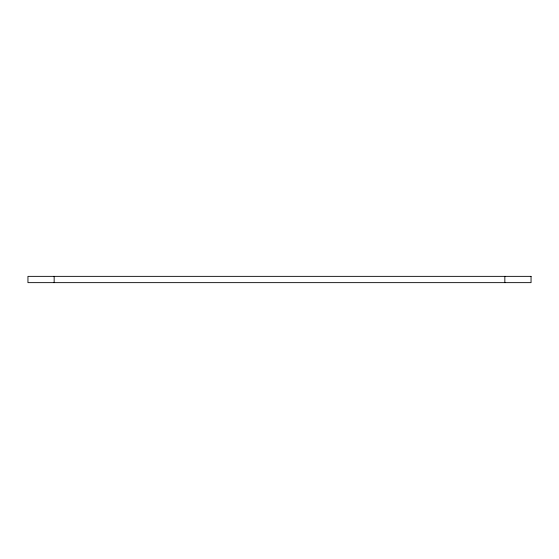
<?xml version="1.0" encoding="UTF-8"?>
<svg xmlns="http://www.w3.org/2000/svg" width="559" height="559" viewBox="0 0 559 559"><rect width="100%" height="100%" fill="white"/><g stroke="black" fill="none" stroke-linecap="round" stroke-linejoin="round"><path stroke-width="0.84" d="M504.847 276.356L504.847 282.644M54.153 276.356L54.153 282.644M531.05 276.356L27.95 276.356L27.95 282.644L531.05 282.644L531.05 276.356"/></g></svg>
